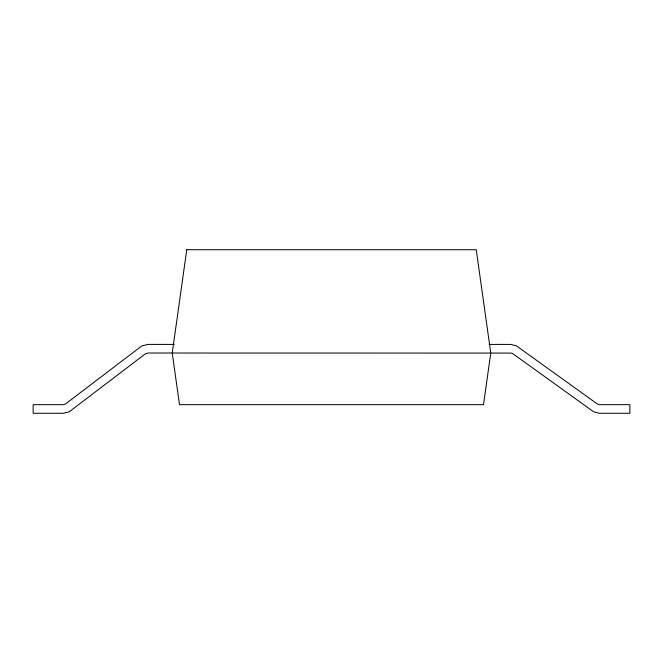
<?xml version="1.0" encoding="UTF-8"?>
<svg xmlns="http://www.w3.org/2000/svg" width="663" height="663" viewBox="0 0 663 663"><rect width="100%" height="100%" fill="white"/><g stroke="black" fill="none" stroke-linecap="round" stroke-linejoin="round"><path stroke-width="0.99" d="M174.245 344.412L147.866 344.412L141.799 345.929L65.239 404.165L63.217 404.67L33.15 404.67L33.15 413.281L63.217 413.281L69.283 411.764L145.255 353.909L147.866 353.023L511.198 353.072L513.046 353.835L593.75 411.889L599.592 413.281L629.85 413.281L629.85 404.67L599.592 404.67L597.645 404.206L516.361 345.804L510.527 344.412L489.095 344.412M186.759 249.719L172.239 353.023L179.499 404.67L483.501 404.67L490.761 353.023L476.241 249.719L186.759 249.719"/></g></svg>
